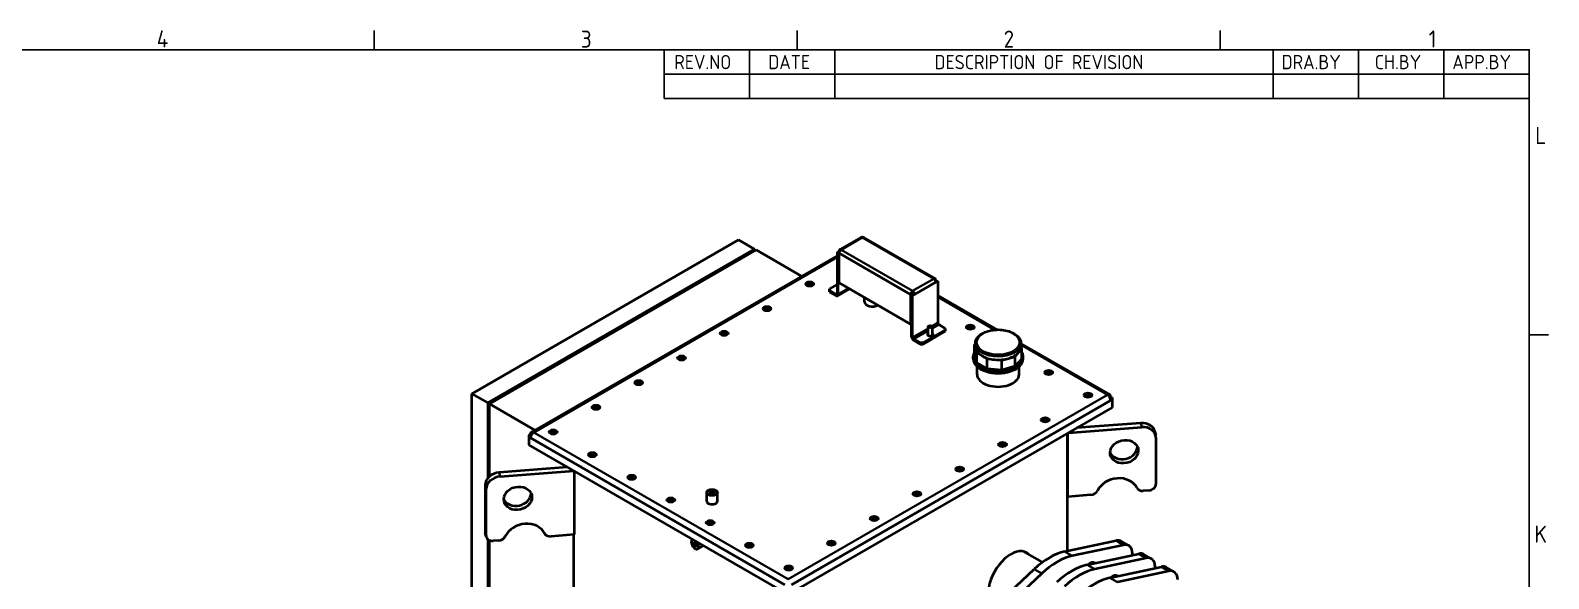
# Model space of a CAD drawing. Header units: millimetres. Extents: x 0 to 5945, y 0 to 4205.
# Drawn here: x 4528 to 5862, y 3640 to 4122 of the extents above; entities that cross this region are included whole.
import ezdxf

# ---------------------------------------------------------------- set-up
doc = ezdxf.new("R2010")
doc.units = ezdxf.units.MM
doc.header["$LTSCALE"] = 5
doc.layers.get('0').update_dxf_attribs({"color": 3, "lineweight": 25})
for name, color, linetype, lineweight in [('가시적인 것(ISO)', 3, 'Continuous', 40), ('가시적인 좁은 것(ISO)', 3, 'Continuous', 35), ('경계(ISO)', 7, 'Continuous', 25), ('기호(ISO)', 5, 'Continuous', 25)]:
    doc.layers.add(name, color=color, linetype=linetype, lineweight=lineweight)
doc.styles.add('ISO Proportiona M2B', font='isocp.shx')
doc.styles.add('문자 텍스트_M2B', font='isocp.shx')

# ---------------------------------------------------------------- blocks, each defined once
blk = doc.blocks.new('경계 Default Border')
at = {"layer": '경계(ISO)'}
for p, q in [((966.06, 821), (966.06, 824.4)), ((1040.37, 821), (1040.37, 824.4)), ((1114.69, 821), (1114.69, 824.4)), ((1169, 770.92), (1172.4, 770.92))]:
    blk.add_line(p, q, dxfattribs=at)
at = {"layer": '경계(ISO)', "flags": 128}
blk.add_lwpolyline([(20, 20), (20, 821), (1169, 821), (1169, 20), (20, 20)], dxfattribs=at)
at = {"layer": '경계(ISO)', "color": 2, "char_height": 3, "attachment_point": 7, "style": '문자 텍스트_M2B'}
for s, insert in [('4', (927.88, 821.4)), ('3', (1002.39, 821.37)), ('2', (1076.66, 821.37)), ('1', (1151.33, 821.4)), ('L', (1170.04, 804.43)), ('K', (1169.88, 734.36))]:
    blk.add_mtext(s, dxfattribs=dict(at, insert=insert))
blk = doc.blocks.new('리비전 내역')
at = {"layer": '기호(ISO)'}
for p, q in [((1017, 821), (1169, 821)), ((1017, 821), (1017, 816.72)), ((1032, 821), (1032, 816.72)), ((1047, 821), (1047, 816.72)), ((1124, 821), (1124, 816.72)), ((1139, 821), (1139, 816.72)), ((1154, 821), (1154, 816.72)), ((1169, 821), (1169, 816.72)), ((1017, 816.72), (1169, 816.72)), ((1017, 816.72), (1017, 812.44)), ((1032, 816.72), (1032, 812.44)), ((1047, 816.72), (1047, 812.44)), ((1124, 816.72), (1124, 812.44)), ((1139, 816.72), (1139, 812.44)), ((1154, 816.72), (1154, 812.44)), ((1169, 816.72), (1169, 812.44)), ((1017, 812.44), (1169, 812.44))]:
    blk.add_line(p, q, dxfattribs=at)
at = {"layer": '기호(ISO)', "color": 2, "char_height": 2.5, "attachment_point": 7, "style": 'ISO Proportiona M2B'}
for s, insert in [('REV.NO', (1018.79, 817.58)), ('DATE', (1035.31, 817.58)), ('DESCRIPTION OF REVISION', (1064.51, 817.58)), ('DRA.BY', (1125.48, 817.58)), ('CH.BY', (1141.86, 817.58)), ('APP.BY', (1155.48, 817.58))]:
    blk.add_mtext(s, dxfattribs=dict(at, insert=insert))

msp = doc.modelspace()

# ---------------------------------------------------------------- linework, layer by layer
at = {"layer": '가시적인 것(ISO)'}
for p, q in [((5150.445, 3937.987), (4916.216, 3802.755)), ((5164.587, 3929.822), (5150.445, 3937.987)), ((5257.869, 3940.127), (5239.307, 3929.41)), ((5323.124, 3903.895), (5260.369, 3940.127)), ((4930.358, 3794.59), (5164.587, 3929.822)), ((4931.684, 3793.825), (5165.913, 3929.057)), ((5237.021, 3924.005), (4968.531, 3768.992)), ((5164.587, 3929.822), (5164.587, 3928.291)), ((5205.842, 3906.004), (5165.913, 3929.057)), ((5237.021, 3927.245), (5238.789, 3928.266)), ((5237.905, 3926.735), (5237.021, 3927.245)), ((5237.021, 3927.245), (5237.021, 3890.503)), ((5239.026, 3927.382), (5237.905, 3926.735)), ((5237.905, 3889.993), (5237.905, 3926.735)), ((5239.307, 3927.967), (5238.789, 3928.266)), ((5238.789, 3900.199), (5238.789, 3926.225)), ((5237.021, 3898.668), (5230.392, 3894.841)), ((5230.392, 3893.31), (5230.392, 3894.841)), ((5237.388, 3888.848), (5247.918, 3894.928)), ((5301.545, 3863.967), (5238.789, 3900.199)), ((5323.486, 3901.639), (5324.526, 3902.24)), ((5323.642, 3901.73), (5323.642, 3902.75)), ((5325.41, 3901.73), (5323.642, 3900.709)), ((5324.526, 3902.24), (5325.41, 3901.73)), ((5325.41, 3901.73), (5325.41, 3864.987)), ((5230.392, 3892.289), (5230.392, 3893.31)), ((5230.392, 3893.31), (5236.138, 3889.993)), ((5230.392, 3892.289), (5236.138, 3888.972)), ((5261.082, 3883.359), (5261.082, 3887.328)), ((5301.545, 3889.993), (5301.545, 3863.967)), ((5302.429, 3889.482), (5304.197, 3890.503)), ((5302.429, 3889.482), (5302.429, 3890.503)), ((5303.313, 3888.972), (5302.429, 3889.482)), ((5302.429, 3852.74), (5302.429, 3889.482)), ((5302.61, 3891.226), (5304.002, 3890.422)), ((5303.313, 3892.034), (5303.313, 3893.055)), ((5305.081, 3889.993), (5303.313, 3888.972)), ((5303.313, 3852.23), (5303.313, 3888.972)), ((5304.197, 3890.503), (5305.081, 3889.993)), ((5377.521, 3859.014), (5325.41, 3889.1)), ((5302.429, 3864.477), (5301.545, 3863.967)), ((5312.594, 3847.382), (5332.039, 3858.609)), ((5312.594, 3846.361), (5332.039, 3857.588)), ((5316.906, 3854.082), (5316.906, 3861.67)), ((5320.656, 3854.082), (5320.656, 3861.67)), ((5332.039, 3860.139), (5326.294, 3863.457)), ((5332.039, 3860.139), (5332.039, 3858.609)), ((5332.039, 3858.609), (5332.039, 3857.588)), ((5309.942, 3847.382), (5304.197, 3850.699)), ((5304.197, 3849.678), (5309.942, 3846.361)), ((5312.594, 3847.382), (5309.942, 3847.382)), ((5309.942, 3847.382), (5309.942, 3846.361)), ((5309.942, 3846.361), (5312.594, 3846.361)), ((5312.594, 3846.361), (5312.594, 3847.382)), ((5358.443, 3846.837), (5357.673, 3845.964)), ((5357.673, 3837.289), (5357.673, 3845.964)), ((5357.673, 3845.964), (5358.689, 3842.258)), ((5358.443, 3844.065), (5358.443, 3846.951)), ((5358.689, 3842.258), (5359.706, 3838.553)), ((5396.263, 3838.822), (5399.213, 3842.165)), ((5398.443, 3844.065), (5398.443, 3846.951)), ((5476.433, 3801.907), (5398.443, 3846.934)), ((5399.213, 3842.165), (5398.443, 3844.973)), ((5399.213, 3833.49), (5399.213, 3842.165)), ((5356.568, 3833.348), (5356.568, 3835.389)), ((5359.706, 3829.877), (5357.673, 3837.289)), ((5359.706, 3838.553), (5364.301, 3835.9)), ((5359.706, 3829.877), (5359.706, 3838.553)), ((5368.896, 3824.572), (5359.706, 3829.877)), ((5364.301, 3835.9), (5368.896, 3833.247)), ((5368.896, 3833.247), (5375.314, 3832.66)), ((5368.896, 3824.572), (5368.896, 3833.247)), ((5375.314, 3832.66), (5381.733, 3832.073)), ((5381.733, 3832.073), (5387.523, 3833.776)), ((5381.733, 3823.398), (5381.733, 3832.073)), ((5387.523, 3833.776), (5393.313, 3835.48)), ((5393.313, 3835.48), (5396.263, 3838.822)), ((5393.313, 3826.804), (5393.313, 3835.48)), ((5399.213, 3833.49), (5393.313, 3826.804)), ((5400.318, 3833.348), (5400.318, 3835.389)), ((5360.005, 3819.57), (5360.005, 3826.552)), ((5381.733, 3823.398), (5368.896, 3824.572)), ((5393.313, 3826.804), (5381.733, 3823.398)), ((5396.88, 3819.57), (5396.88, 3826.552)), ((4916.216, 3467.793), (4916.216, 3802.755)), ((4916.216, 3802.755), (4930.358, 3794.59)), ((4930.358, 3794.59), (4930.358, 3728.749)), ((4971.613, 3770.772), (4931.684, 3793.825)), ((4931.684, 3730.093), (4931.684, 3793.825)), ((5478.631, 3790.661), (5195.435, 3627.157)), ((5477.261, 3800.076), (5476.433, 3799.598)), ((5477.217, 3798.468), (5476.882, 3798.662)), ((5477.011, 3798.298), (5477.217, 3798.417)), ((5477.217, 3798.468), (5478.631, 3799.285)), ((5477.217, 3798.417), (5477.217, 3798.468)), ((5477.217, 3798.417), (5478.631, 3797.601)), ((5477.261, 3800.076), (5478.631, 3799.285)), ((5478.631, 3797.601), (5477.261, 3796.81)), ((5478.631, 3799.285), (5478.631, 3797.601)), ((5478.631, 3797.601), (5478.631, 3790.661)), ((5503.842, 3776.974), (5447.405, 3772.632)), ((4966.332, 3766.37), (4967.702, 3767.161)), ((4967.746, 3765.553), (4966.332, 3766.37)), ((4966.332, 3766.37), (4966.332, 3764.686)), ((4967.746, 3765.502), (4966.332, 3764.686)), ((4967.702, 3763.895), (4966.332, 3764.686)), ((4966.332, 3764.686), (4966.332, 3757.746)), ((4967.702, 3767.161), (4968.531, 3766.683)), ((4968.081, 3765.747), (4967.746, 3765.553)), ((4967.746, 3765.502), (4967.746, 3765.553)), ((4967.746, 3765.502), (4967.953, 3765.383)), ((5439.254, 3713.834), (5439.254, 3767.926)), ((5439.617, 3712.259), (5439.617, 3768.136)), ((5440.131, 3768.432), (5504.668, 3773.397)), ((5516.022, 3769.578), (5516.847, 3766.002)), ((5517.058, 3764.144), (5517.058, 3723.319)), ((5192.518, 3627.157), (4966.332, 3757.746)), ((5000.14, 3738.227), (4940.296, 3733.623)), ((4941.121, 3730.046), (5005.704, 3735.014)), ((5006.171, 3734.745), (5006.171, 3678.916)), ((4927.905, 3722.464), (4927.905, 3681.639)), ((4928.731, 3678.062), (4928.731, 3718.887)), ((5122.467, 3708.271), (5122.467, 3715.926)), ((5131.842, 3708.271), (5131.842, 3715.926)), ((5439.254, 3664.485), (5439.254, 3713.834)), ((5439.254, 3713.834), (5439.617, 3712.259)), ((5460.012, 3713.828), (5439.617, 3712.259)), ((5510.863, 3717.739), (5505.957, 3717.362)), ((4928.836, 3677.133), (4928.01, 3680.71)), ((4930.358, 3674.74), (4930.358, 3475.958)), ((4931.684, 3476.723), (4931.684, 3673.941)), ((4939.832, 3673.813), (4934.926, 3673.436)), ((5006.171, 3678.916), (4985.777, 3677.347)), ((5005.709, 3499.666), (5005.709, 3678.881)), ((5110.181, 3674.694), (5109.873, 3674.517)), ((5119.556, 3669.282), (5114.561, 3666.398)), ((5436.766, 3663.954), (5482.042, 3673.61)), ((5488.671, 3669.783), (5443.395, 3660.127)), ((5493.161, 3669.229), (5486.532, 3673.057)), ((5417.479, 3654.708), (5402.043, 3663.62)), ((5456.654, 3652.472), (5501.929, 3662.128)), ((5508.558, 3658.301), (5463.283, 3648.645)), ((5496.397, 3660.949), (5496.397, 3662.076)), ((5513.048, 3657.747), (5506.419, 3661.575)), ((5364.912, 3605.985), (5410.187, 3648.609)), ((5416.816, 3644.782), (5371.541, 3602.158)), ((5476.541, 3640.99), (5521.817, 3650.646)), ((5528.446, 3646.819), (5483.17, 3637.163)), ((5516.284, 3649.467), (5516.284, 3650.594)), ((5532.936, 3646.265), (5526.307, 3650.093))]:
    msp.add_line(p, q, dxfattribs=at)
for centre, major_axis, ratio, start_param, end_param in [((5259.119, 3937.962), (-1.25, 2.165), 0.57735027, 5.49778714, 6.28318531), ((5259.119, 3937.962), (1.25, 2.165), 0.57735027, 0, 0.78539816), ((5240.557, 3927.245), (-1.25, 2.165), 0.57735027, 5.49778714, 7.06858347), ((5240.557, 3927.245), (1.25, 2.165), 0.57735027, 0.78539816, 2.35619449), ((5212.98, 3897.545), (3.438, 0), 0.57735027, 0.42399785, 2.7175948), ((5212.98, 3897.545), (-3.438, 0), 0.57735027, 3.56559051, 5.85918745), ((5321.874, 3901.73), (1.25, 2.165), 0.57735027, 5.49778714, 7.06858347), ((5321.874, 3901.73), (-1.25, 2.165), 0.57735027, 3.92699082, 5.49778714), ((5236.138, 3891.013), (0.625, -1.083), 0.57735027, 5.49778714, 7.06858347), ((5236.138, 3891.013), (1.25, -2.165), 0.57735027, 5.49778714, 7.06858347), ((5267.957, 3883.359), (-6.875, 0), 0.57735027, 0, 2.35619449), ((5303.313, 3891.013), (-1.25, -2.165), 0.57735027, 3.92699082, 5.49778714), ((5303.313, 3891.013), (0.625, 1.083), 0.57735027, 0.78539816, 2.35619449), ((5303.534, 3889.61), (0.469, 0.812), 0.57735027, 6.2275148, 7.90965214), ((5303.313, 3891.013), (1.25, -2.165), 0.57735027, 0.78539816, 2.35619449), ((5303.313, 3891.013), (-0.625, 1.083), 0.57735027, 3.92699082, 5.49778714), ((5175.415, 3875.857), (3.438, 0), 0.57735027, 0.42399785, 2.7175948), ((5175.415, 3875.857), (-3.438, 0), 0.57735027, 3.56559051, 5.85918745), ((5137.85, 3854.169), (3.437, 0), 0.57735027, 0.42399785, 2.7175948), ((5137.85, 3854.169), (-3.438, 0), 0.57735027, 3.56559051, 5.85918745), ((5318.781, 3855.036), (2.5, 0), 0.57735027, 2.41885841, 7.00591955), ((5318.781, 3854.016), (-2.5, 0), 0.57735027, 5.56045106, 5.92181818), ((5318.781, 3854.016), (2.5, 0), 0.57735027, 0.36136712, 0.72273425), ((5326.294, 3864.477), (-0.625, 1.083), 0.57735027, 0.78539816, 2.35619449), ((5353.959, 3859.527), (3.437, 0), 0.57735027, 0.42399785, 2.7175948), ((5353.959, 3859.527), (-3.438, 0), 0.57735027, 3.56559051, 5.85918745), ((5304.197, 3851.719), (1.25, -2.165), 0.57735027, 3.92699082, 5.49778714), ((5304.197, 3851.719), (-0.625, 1.083), 0.57735027, 0.78539816, 2.35619449), ((5378.443, 3844.065), (-20, 0), 0.57735027, 0, 0.15707963), ((5378.443, 3844.065), (-20, 0), 0.57735027, 0.15707963, 0.78539816), ((5378.443, 3844.065), (20, 0), 0.57735027, 5.81194641, 6.28318531), ((5100.285, 3832.481), (3.437, 0), 0.57735027, 0.42399785, 2.7175948), ((5100.285, 3832.481), (-3.438, 0), 0.57735027, 3.56559051, 5.85918745), ((5378.443, 3835.389), (-21.875, 0), 0.57735027, 5.96403142, 9.74393184), ((5378.443, 3833.348), (21.875, 0), 0.57735027, 3.14159265, 6.28318531), ((5378.443, 3844.065), (20, 0), 0.57735027, 3.92699082, 4.55530935), ((5378.443, 3844.065), (20, 0), 0.57735027, 4.55530935, 5.18362788), ((5378.443, 3844.065), (20, 0), 0.57735027, 5.18362788, 5.81194641), ((5378.443, 3819.57), (18.438, 0), 0.57735027, 3.14159265, 6.28318531), ((5422.902, 3819.723), (-3.438, 0), 0.57735027, 3.56559051, 5.85918745), ((5422.875, 3819.707), (3.437, 0), 0.57735027, 0.41886631, 2.35062983), ((5062.72, 3810.792), (3.437, 0), 0.57735027, 0.42399785, 2.7175948), ((5062.72, 3810.792), (-3.438, 0), 0.57735027, 3.56559051, 5.85918745), ((5457.374, 3799.821), (3.437, 0), 0.57735027, 0.42399785, 2.7175948), ((5457.374, 3799.821), (-3.438, 0), 0.57735027, 3.56559051, 5.85918745), ((5474.433, 3798.443), (2, 3.464), 0.57735027, 6.02138592, 7.06858347), ((5474.433, 3798.443), (2, -3.464), 0.57735027, 1.30899694, 2.35619449), ((5474.433, 3798.443), (2, 3.464), 0.57735027, 5.49778714, 6.02138592), ((5025.155, 3789.104), (3.437, 0), 0.57735027, 0.42399785, 2.7175948), ((5025.155, 3789.104), (-3.437, 0), 0.57735027, 3.56559051, 5.85918745), ((5474.433, 3798.443), (2, -3.464), 0.57735027, 0.78539816, 1.30899694), ((5419.809, 3778.133), (3.437, 0), 0.57735027, 0.42399785, 2.7175948), ((5419.809, 3778.133), (-3.438, 0), 0.57735027, 3.56559051, 5.85918745), ((5503.842, 3766.768), (12.18, 2.811), 0.80934441, 0, 1.38614889), ((4970.531, 3765.528), (-2, 3.464), 0.57735027, 0.26179939, 0.78539816), ((4970.531, 3765.528), (2, 3.464), 0.57735027, 1.83259571, 2.35619449), ((4970.531, 3765.528), (-2, 3.464), 0.57735027, 5.49778714, 6.54498469), ((4970.531, 3765.528), (2, 3.464), 0.57735027, 0.78539816, 1.83259571), ((4987.59, 3767.416), (3.437, 0), 0.57735027, 0.42399785, 2.7175948), ((4987.59, 3767.416), (-3.438, 0), 0.57735027, 3.56559051, 5.85918745), ((5504.668, 3763.191), (12.18, 2.811), 0.80934441, 6.09853787, 7.6693342), ((5022.061, 3747.514), (-3.438, 0), 0.57735027, 3.56559051, 5.85918745), ((5022.088, 3747.53), (3.438, 0), 0.57735027, 2.36175915, 2.73154314), ((5382.244, 3756.444), (3.438, 0), 0.57735027, 0.42399785, 2.7175948), ((5382.244, 3756.444), (-3.438, 0), 0.57735027, 3.56559051, 5.85918745), ((5488.354, 3755.37), (-12.18, -2.811), 0.80934441, 0.18243314, 2.95915951), ((5344.679, 3734.756), (3.437, 0), 0.57735027, 0.42399785, 2.7175948), ((5344.679, 3734.756), (-3.437, 0), 0.57735027, 3.56559051, 5.85918745), ((4940.296, 3723.417), (-12.18, -2.811), 0.80934441, 4.52774155, 6.09853787), ((4941.121, 3719.84), (-12.18, -2.811), 0.80934441, 4.52774155, 6.09853787), ((5056.532, 3727.612), (-3.438, 0), 0.57735027, 3.56559051, 5.85918745), ((5056.56, 3727.628), (3.437, 0), 0.57735027, 2.36175915, 2.73154314), ((5482.984, 3713.043), (18.27, 4.216), 0.80934441, 0.19974934, 2.57254845), ((5510.863, 3722.842), (6.09, 1.405), 0.80934441, 4.52774155, 6.09853787), ((4955.784, 3714.402), (-12.18, -2.811), 0.80934441, 0.18243314, 2.95915951), ((5091.004, 3707.71), (3.437, 0), 0.57735027, 0.42399785, 2.7175948), ((5091.004, 3707.71), (-3.437, 0), 0.57735027, 3.56559051, 5.85918745), ((5127.155, 3708.271), (4.687, 0), 0.57735027, 3.14159265, 6.28318531), ((5307.113, 3713.068), (3.437, 0), 0.57735027, 0.42399785, 2.7175948), ((5307.113, 3713.068), (-3.438, 0), 0.57735027, 3.56559051, 5.85918745), ((5460.012, 3718.931), (-6.09, -1.405), 0.80934441, 1.38614889, 2.57254845), ((5505.957, 3722.465), (-6.09, -1.405), 0.80934441, 0.19974934, 1.38614889), ((4934.1, 3682.116), (-6.09, -1.405), 0.80934441, 6.09853787, 6.28318531), ((4962.804, 3673.029), (18.27, 4.216), 0.80934441, 0.19974934, 2.57254845), ((5125.475, 3687.808), (-3.438, 0), 0.57735027, 3.56559051, 5.85918745), ((5125.502, 3687.823), (3.437, 0), 0.57735027, 2.36175915, 2.73154314), ((5269.548, 3691.38), (3.438, 0), 0.57735027, 0.42399785, 2.7175948), ((5269.548, 3691.38), (-3.438, 0), 0.57735027, 3.56559051, 5.85918745), ((4934.926, 3678.539), (-6.09, -1.405), 0.80934441, 6.09853787, 7.6693342), ((4939.832, 3678.916), (-6.09, -1.405), 0.80934441, 1.38614889, 2.57254845), ((4985.777, 3682.451), (-6.09, -1.405), 0.80934441, 0.19974934, 1.38614889), ((5112.217, 3670.457), (2.344, -4.059), 0.57735027, 2.9996956, 7.99587869), ((5159.947, 3667.906), (-3.438, 0), 0.57735027, 3.56559051, 5.85918745), ((5159.974, 3667.921), (3.438, 0), 0.57735027, 2.36175915, 2.73154314), ((5231.983, 3669.692), (3.438, 0), 0.57735027, 0.42399785, 2.7175948), ((5231.983, 3669.692), (-3.437, 0), 0.57735027, 3.56559051, 5.85918745), ((5478.719, 3659.525), (7.812, 13.532), 0.57735027, 0, 0.47996554), ((5485.349, 3655.698), (7.812, 13.532), 0.57735027, 5.49778714, 6.76315085), ((5389.536, 3638.69), (-14.062, -24.357), 0.57735027, 3.00005318, 6.20985126), ((5388.121, 3639.507), (13.922, 24.113), 0.57735027, 0, 0.04916785), ((5388.121, 3639.507), (14.062, 24.357), 0.57735027, 6.14164583, 6.23288094), ((5423.477, 3607.612), (31.25, 54.127), 0.57735027, 0.47996554, 1.09083078), ((5430.106, 3603.785), (-31.25, -54.127), 0.57735027, 3.6215582, 4.23242344), ((5458.832, 3645.886), (4.687, 8.119), 0.57735027, 6.26512937, 7.26117233), ((5458.39, 3646.141), (4.315, 7.474), 0.57735027, 0.04542028, 0.91451081), ((5498.607, 3648.043), (7.812, 13.532), 0.57735027, 0, 0.47996554), ((5505.236, 3644.216), (7.812, 13.532), 0.57735027, 5.49778714, 6.76315085), ((5194.418, 3648.003), (3.437, 0), 0.57735027, 0.42399785, 2.7175948), ((5194.418, 3648.003), (-3.438, 0), 0.57735027, 3.56559051, 5.85918745), ((5443.364, 3596.13), (31.25, 54.127), 0.57735027, 0.47996554, 1.09083078), ((5449.993, 3592.303), (-31.25, -54.127), 0.57735027, 3.6215582, 4.23242344), ((5463.251, 3584.648), (31.25, 54.127), 0.57735027, 0.47996554, 1.09083078), ((5478.719, 3634.404), (4.687, 8.119), 0.57735027, 6.26512937, 7.26117233), ((5478.277, 3634.659), (4.315, 7.474), 0.57735027, 0.04542028, 0.91451081), ((5518.494, 3636.561), (7.812, 13.532), 0.57735027, 0, 0.47996554), ((5525.123, 3632.734), (7.812, 13.532), 0.57735027, 5.49778714, 6.76315085)]:
    msp.add_ellipse(centre, major_axis=major_axis, ratio=ratio, start_param=start_param, end_param=end_param, dxfattribs=at)
for centre, major_axis, ratio in [((5212.98, 3899.178), (-3.438, 0), 0.57735027), ((5175.415, 3877.49), (-3.438, 0), 0.57735027), ((5137.85, 3855.802), (-3.438, 0), 0.57735027), ((5318.781, 3861.67), (-1.875, 0), 0.57735027), ((5353.959, 3861.16), (-3.438, 0), 0.57735027), ((5100.285, 3834.114), (-3.438, 0), 0.57735027), ((5062.72, 3812.425), (-3.438, 0), 0.57735027), ((5422.902, 3821.356), (-3.438, 0), 0.57735027), ((5457.374, 3801.454), (-3.438, 0), 0.57735027), ((5025.155, 3790.737), (-3.438, 0), 0.57735027), ((5419.809, 3779.766), (-3.438, 0), 0.57735027), ((4987.59, 3769.049), (-3.438, 0), 0.57735027), ((5489.179, 3751.793), (-12.18, -2.811), 0.80934441), ((5022.061, 3749.147), (-3.438, 0), 0.57735027), ((5382.244, 3758.077), (-3.438, 0), 0.57735027), ((5344.679, 3736.389), (-3.438, 0), 0.57735027), ((4956.609, 3710.825), (-12.18, -2.811), 0.80934441), ((5056.532, 3729.245), (-3.438, 0), 0.57735027), ((5091.004, 3709.343), (-3.438, 0), 0.57735027), ((5127.155, 3715.926), (-4.687, 0), 0.57735027), ((5127.155, 3715.926), (-2.077, 0), 0.57735027), ((5307.113, 3714.701), (-3.438, 0), 0.57735027), ((5269.548, 3693.013), (-3.438, 0), 0.57735027), ((5125.475, 3689.441), (-3.438, 0), 0.57735027), ((5112.217, 3670.457), (-1.039, 1.799), 0.57735027), ((5159.947, 3669.539), (-3.438, 0), 0.57735027), ((5231.983, 3671.325), (-3.438, 0), 0.57735027), ((5194.418, 3649.636), (-3.438, 0), 0.57735027)]:
    msp.add_ellipse(centre, major_axis=major_axis, ratio=ratio, dxfattribs=at)
msp.add_open_spline([(5302.866, 3889.735), (5302.711, 3889.829), (5302.564, 3889.92), (5302.429, 3890.005)], degree=3, dxfattribs=at)
msp.add_open_spline([(5358.443, 3846.951), (5358.443, 3848.188), (5358.755, 3849.42), (5359.96, 3851.79), (5360.885, 3852.919), (5363.294, 3854.996), (5364.816, 3855.927), (5368.27, 3857.455), (5370.207, 3858.048), (5374.282, 3858.836), (5376.418, 3859.033), (5380.681, 3859.019), (5382.808, 3858.809), (5386.855, 3858), (5388.773, 3857.399), (5392.216, 3855.848), (5393.739, 3854.896), (5396.204, 3852.713), (5397.155, 3851.482), (5398.203, 3849.123), (5398.443, 3848.038), (5398.443, 3846.951)], degree=3, knots=[0.4712389, 0.4712389, 0.4712389, 0.4712389, 0.75679229, 0.75679229, 1.06126169, 1.06126169, 1.38826008, 1.38826008, 1.71881167, 1.71881167, 2.04765328, 2.04765328, 2.37570808, 2.37570808, 2.70459907, 2.70459907, 3.03517806, 3.03517806, 3.3617117, 3.3617117, 3.61283155, 3.61283155, 3.61283155, 3.61283155], dxfattribs=at)
at = {"layer": '가시적인 좁은 것(ISO)'}
for p, q in [((5259.119, 3940.003), (5240.557, 3929.287)), ((5321.874, 3903.771), (5259.119, 3940.003)), ((5237.021, 3922.653), (4970.531, 3768.794)), ((5301.545, 3889.993), (5238.789, 3926.225)), ((5240.557, 3929.287), (5303.313, 3893.055)), ((5237.905, 3889.993), (5247.186, 3895.351)), ((5303.313, 3893.055), (5321.874, 3903.771)), ((5323.642, 3900.709), (5305.081, 3889.993)), ((5323.642, 3902.75), (5323.124, 3902.451)), ((5236.138, 3889.993), (5237.021, 3890.503)), ((5236.138, 3888.972), (5236.138, 3889.993)), ((5237.021, 3890.503), (5237.905, 3889.993)), ((5302.429, 3890.503), (5301.545, 3889.993)), ((5375.396, 3858.888), (5325.41, 3887.747)), ((5303.313, 3852.23), (5316.906, 3860.078)), ((5316.906, 3858.036), (5304.197, 3850.699)), ((5320.473, 3862.137), (5325.41, 3864.987)), ((5326.294, 3863.457), (5320.656, 3860.201)), ((5302.429, 3852.74), (5303.313, 3852.23)), ((5304.197, 3850.699), (5304.197, 3849.678)), ((5474.433, 3801.709), (5398.443, 3845.582)), ((5193.976, 3639.787), (5474.433, 3801.709)), ((5476.882, 3801.49), (5475.596, 3800.748)), ((5477.261, 3796.81), (5196.805, 3634.888)), ((5503.842, 3776.974), (5504.668, 3773.397)), ((5191.148, 3634.888), (4967.702, 3763.895)), ((4969.367, 3767.833), (4968.081, 3768.575)), ((4970.531, 3768.794), (5193.976, 3639.787)), ((4927.905, 3722.464), (4928.731, 3718.887)), ((4941.121, 3730.046), (4940.296, 3733.623)), ((4928.731, 3678.062), (4927.905, 3681.639)), ((5482.042, 3673.61), (5488.671, 3669.783)), ((5436.766, 3663.954), (5443.395, 3660.127)), ((5501.929, 3662.128), (5508.558, 3658.301)), ((5410.187, 3648.609), (5416.816, 3644.782)), ((5456.654, 3652.472), (5463.283, 3648.645)), ((5476.541, 3640.99), (5483.17, 3637.163)), ((5521.817, 3650.646), (5528.446, 3646.819))]:
    msp.add_line(p, q, dxfattribs=at)
msp.add_ellipse((5378.443, 3847.968), major_axis=(-18.862, 0), ratio=0.57735027, dxfattribs=at)
msp.add_ellipse((5378.443, 3846.951), major_axis=(-20, 0), ratio=0.57735027, start_param=0, end_param=3.14159265, dxfattribs=at)

# ---------------------------------------------------------------- block references
at = {"xscale": 5, "yscale": 5, "zscale": 5}
msp.add_blockref('경계 Default Border', (0, 0), dxfattribs=at)
at = {"layer": '기호(ISO)', "xscale": 5, "yscale": 5, "zscale": 5}
msp.add_blockref('리비전 내역', (0, 0), dxfattribs=at)

doc.saveas('drawing.dxf')
